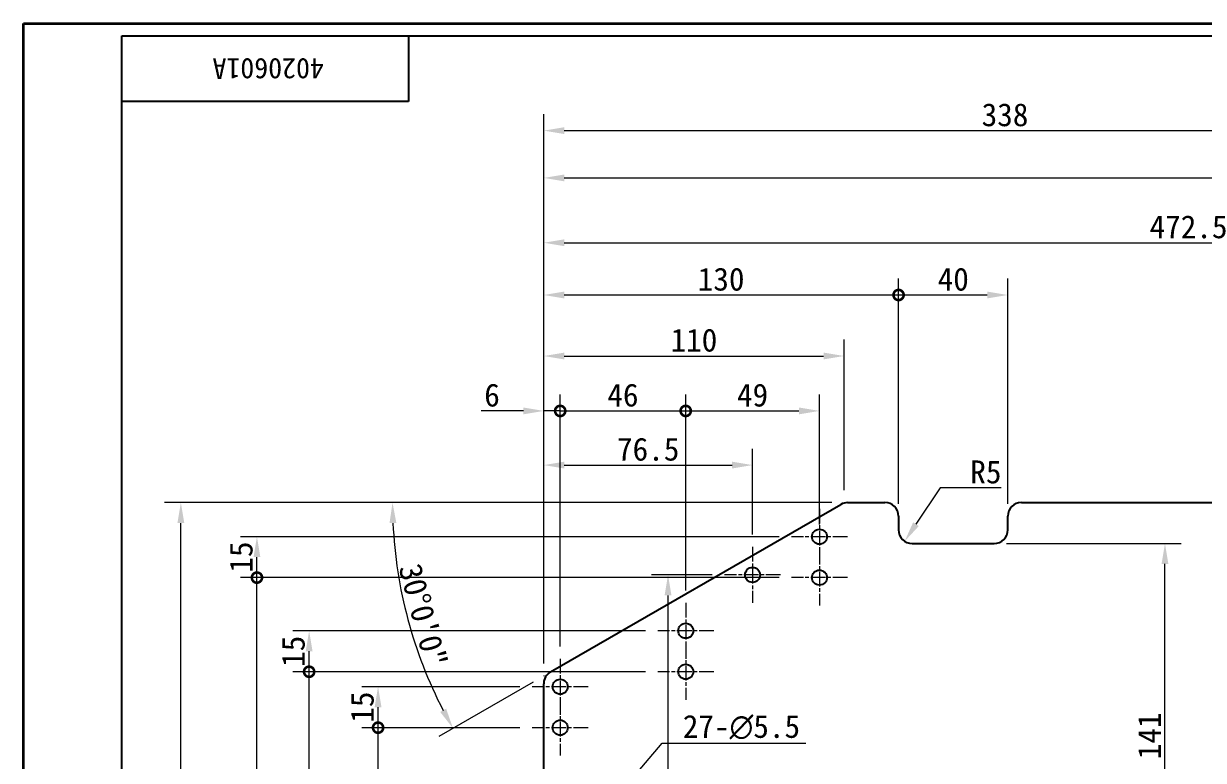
# Model space of a CAD drawing. Header units: millimetres. Extents: x 18 to 1244, y 16 to 875.
# Drawn here: x 18 to 450.3, y 604.4 to 874.5 of the extents above; entities that cross this region are included whole.
import ezdxf

# ---------------------------------------------------------------- set-up
doc = ezdxf.new("R2010")
doc.units = ezdxf.units.MM
doc.header["$LTSCALE"] = 3
doc.linetypes.add('CHAIN', pattern=[0.3543, 0.2362, -0.0295, 0.0591, -0.0295])
doc.linetypes.add('DOTTED', pattern=[0.0482, 0.0069, -0.0413])
for name, color, linetype, lineweight, true_color in [('中心标记 (ISO)', 1, 'CHAIN', 18, 0xff0000), ('尺寸 (ISO)', 7, 'Continuous', 18, 0x008000), ('符号 (ISO)', 7, 'Continuous', 18, 0x008000)]:
    doc.layers.add(name, color=color, linetype=linetype, lineweight=lineweight, true_color=true_color)
for name, color, linetype, lineweight in [('可见 (ISO)', 7, 'Continuous', 25), ('图框 (ISO)', 7, 'Continuous', 35), ('草图几何图元 (ISO)', 7, 'Continuous', 18)]:
    doc.layers.add(name, color=color, linetype=linetype, lineweight=lineweight)
doc.styles.add('文本样式74', font='SimSun.ttf')
doc.styles.add('最新国标', font='simfang.ttf')
doc.dimstyles.new('默认 (GB)', dxfattribs={"dimscale": 3, "dimtxt": 2.8, "dimasz": 2.5, "dimexe": 2, "dimexo": 1.5, "dimgap": 0.5, "dimtad": 1, "dimtoh": 1, "dimdsep": 46, "dimtxsty": '最新国标', "dimcen": 0.09, "dimdle": 10, "dimclrd": 256, "dimclre": 256, "dimclrt": 256, "dimaunit": 1, "dimadec": 3, "dimazin": 2, "dimtfac": 0.535714, "dimtmove": 0, "dimatfit": 3, "dimfxl": 0, "dimtolj": 1, "dimtzin": 0, "dimlwd": -1, "dimlwe": -1, "dimarcsym": 0})
doc.dimstyles.new('默认 (GB)$7', dxfattribs={"dimscale": 3, "dimtxt": 2.8, "dimasz": 2.5, "dimexe": 2, "dimexo": 1.5, "dimgap": 0.5, "dimtad": 1, "dimtoh": 1, "dimdsep": 46, "dimtxsty": '最新国标', "dimcen": 0.09, "dimdle": 10, "dimclrd": 256, "dimclre": 256, "dimclrt": 256, "dimaunit": 1, "dimadec": 3, "dimazin": 2, "dimtfac": 0.535714, "dimtmove": 0, "dimatfit": 3, "dimfxl": 0, "dimtolj": 1, "dimtzin": 0, "dimlwd": -1, "dimlwe": -1, "dimarcsym": 0})

# ---------------------------------------------------------------- blocks, each defined once
blk = doc.blocks.new('图框 最新国标')
at = {"layer": '图框 (ISO)'}
for p, q in [((6, 7), (6, 291.5)), ((6, 291.5), (414.5, 291.5))]:
    blk.add_line(p, q, dxfattribs=at)
at = {"layer": '图框 (ISO)', "color": 7, "linetype": 'Continuous', "lineweight": 25}
for p, q in [((18, 290), (413, 290)), ((18, 7), (18, 290)), ((18, 290), (413, 290)), ((53, 290), (53, 282)), ((53, 282), (18, 282))]:
    blk.add_line(p, q, dxfattribs=at)
at = {"layer": '图框 (ISO)', "style": '文本样式74'}
blk.add_attdef('零件代号_001', (42.68, 287.25), '', height=2.5, rotation=180, dxfattribs=at)
blk = doc.blocks.new('*D20')
at = {"layer": 'Defpoints', "color": 0, "transparency": 16777216}
for p in [(318.63, 752.66), (318.63, 698.93), (208.63, 635.42)]:
    blk.add_point(p, dxfattribs=at)
at = {"layer": '尺寸 (ISO)', "color": 116, "true_color": 0x00803f, "transparency": 16777216}
for p, q in [((208.63, 639.92), (208.63, 758.66)), ((318.63, 703.43), (318.63, 758.66)), ((216.13, 752.66), (311.13, 752.66))]:
    blk.add_line(p, q, dxfattribs=at)
for points in [[(216.13, 753.91), (216.13, 751.41), (208.63, 752.66)], [(311.13, 753.91), (311.13, 751.41), (318.63, 752.66)]]:
    blk.add_solid(points, dxfattribs=at)
at = {"layer": '尺寸 (ISO)', "transparency": 16777216, "insert": (263.63, 758.41), "char_height": 8.4, "attachment_point": 5, "style": '最新国标'}
blk.add_mtext('\\A1;110', dxfattribs=at)
blk = doc.blocks.new('*D21')
at = {"layer": 'Defpoints', "color": 0, "transparency": 16777216}
for p in [(314.13, 698.93), (318.63, 698.93), (155.7, 670.2), (208.63, 635.42)]:
    blk.add_point(p, dxfattribs=at)
at = {"layer": '尺寸 (ISO)', "color": 116, "true_color": 0x00803f, "transparency": 16777216}
for p, q in [((309.63, 698.93), (147.18, 698.93)), ((204.73, 633.17), (170.15, 613.21))]:
    blk.add_line(p, q, dxfattribs=at)
blk.add_arc((318.63, 698.93), 165.45, 182.5975, 207.4025, dxfattribs=at)
for points in [[(152.1, 691.41), (154.6, 691.46), (153.18, 698.93)], [(172.84, 623.39), (170.65, 622.19), (175.35, 616.21)]]:
    blk.add_solid(points, dxfattribs=at)
at = {"layer": '尺寸 (ISO)', "transparency": 16777216, "insert": (164.37, 657.6), "char_height": 8.4, "attachment_point": 5, "rotation": 285, "style": '最新国标'}
blk.add_mtext('\\A1;30°0\'0"', dxfattribs=at)
blk = doc.blocks.new('_DotSmall')
at = {"color": 0, "linetype": 'ByBlock', "const_width": 0.5}
blk.add_lwpolyline([(-0.0625, 0, 1), (0.0625, 0, 1)], format="xyb", close=True, dxfattribs=at)
blk = doc.blocks.new('*D22')
at = {"layer": 'Defpoints', "color": 0, "transparency": 16777216}
for p in [(214.63, 732.53), (214.63, 641.68), (208.63, 635.42)]:
    blk.add_point(p, dxfattribs=at)
at = {"layer": '尺寸 (ISO)', "color": 116, "true_color": 0x00803f, "transparency": 16777216}
for p, q in [((208.63, 639.92), (208.63, 738.53)), ((214.63, 646.18), (214.63, 738.53)), ((201.13, 732.53), (185.69, 732.53)), ((214.63, 732.53), (208.63, 732.53)), ((214.63, 732.53), (229.63, 732.53))]:
    blk.add_line(p, q, dxfattribs=at)
blk.add_solid([(201.13, 733.78), (201.13, 731.28), (208.63, 732.53)], dxfattribs=at)
at = {"layer": '尺寸 (ISO)', "color": 116, "true_color": 0x00803f, "transparency": 16777216, "xscale": 7.5, "yscale": 7.5, "zscale": 7.5, "rotation": 180}
blk.add_blockref('_DotSmall', (214.63, 732.53), dxfattribs=at)
at = {"layer": '尺寸 (ISO)', "transparency": 16777216, "insert": (189.66, 738.28), "char_height": 8.4, "attachment_point": 5, "style": '最新国标'}
blk.add_mtext('\\A1;6', dxfattribs=at)
blk = doc.blocks.new('*D23')
at = {"layer": 'Defpoints', "color": 0, "transparency": 16777216}
for p in [(260.63, 732.53), (260.63, 662.18), (214.63, 641.68)]:
    blk.add_point(p, dxfattribs=at)
at = {"layer": '尺寸 (ISO)', "color": 116, "true_color": 0x00803f, "transparency": 16777216}
for p, q in [((214.63, 646.18), (214.63, 738.53)), ((260.63, 666.68), (260.63, 738.53)), ((214.63, 732.53), (260.63, 732.53))]:
    blk.add_line(p, q, dxfattribs=at)
at = {"layer": '尺寸 (ISO)', "color": 116, "true_color": 0x00803f, "transparency": 16777216, "xscale": 7.5, "yscale": 7.5, "zscale": 7.5, "rotation": 180}
blk.add_blockref('_DotSmall', (214.63, 732.53), dxfattribs=at)
at = {"layer": '尺寸 (ISO)', "color": 116, "true_color": 0x00803f, "transparency": 16777216, "xscale": 7.5, "yscale": 7.5, "zscale": 7.5}
blk.add_blockref('_DotSmall', (260.63, 732.53), dxfattribs=at)
at = {"layer": '尺寸 (ISO)', "transparency": 16777216, "insert": (237.63, 738.28), "char_height": 8.4, "attachment_point": 5, "style": '最新国标'}
blk.add_mtext('\\A1;46', dxfattribs=at)
blk = doc.blocks.new('*D24')
at = {"layer": 'Defpoints', "color": 0, "transparency": 16777216}
for p in [(309.63, 732.53), (309.63, 686.43), (260.63, 662.18)]:
    blk.add_point(p, dxfattribs=at)
at = {"layer": '尺寸 (ISO)', "color": 116, "true_color": 0x00803f, "transparency": 16777216}
for p, q in [((260.63, 666.68), (260.63, 738.53)), ((309.63, 690.93), (309.63, 738.53)), ((260.63, 732.53), (302.13, 732.53))]:
    blk.add_line(p, q, dxfattribs=at)
blk.add_solid([(302.13, 733.78), (302.13, 731.28), (309.63, 732.53)], dxfattribs=at)
at = {"layer": '尺寸 (ISO)', "color": 116, "true_color": 0x00803f, "transparency": 16777216, "xscale": 7.5, "yscale": 7.5, "zscale": 7.5, "rotation": 180}
blk.add_blockref('_DotSmall', (260.63, 732.53), dxfattribs=at)
at = {"layer": '尺寸 (ISO)', "transparency": 16777216, "insert": (285.13, 738.28), "char_height": 8.4, "attachment_point": 5, "style": '最新国标'}
blk.add_mtext('\\A1;49', dxfattribs=at)
blk = doc.blocks.new('*D25')
at = {"layer": 'Defpoints', "color": 0, "transparency": 16777216}
for p in [(285.13, 712.68), (285.13, 682.68), (208.63, 635.42)]:
    blk.add_point(p, dxfattribs=at)
at = {"layer": '尺寸 (ISO)', "color": 116, "true_color": 0x00803f, "transparency": 16777216}
for p, q in [((208.63, 639.92), (208.63, 718.68)), ((285.13, 687.18), (285.13, 718.68)), ((216.13, 712.68), (277.63, 712.68))]:
    blk.add_line(p, q, dxfattribs=at)
for points in [[(216.13, 713.93), (216.13, 711.43), (208.63, 712.68)], [(277.63, 713.93), (277.63, 711.43), (285.13, 712.68)]]:
    blk.add_solid(points, dxfattribs=at)
at = {"layer": '尺寸 (ISO)', "transparency": 16777216, "insert": (246.88, 718.45), "char_height": 8.4, "attachment_point": 5, "style": '最新国标'}
blk.add_mtext('\\A1;76.5', dxfattribs=at)
blk = doc.blocks.new('*D26')
at = {"layer": 'Defpoints', "color": 0, "transparency": 16777216}
for p in [(338.63, 775.02), (338.63, 693.93), (208.63, 635.42)]:
    blk.add_point(p, dxfattribs=at)
at = {"layer": '尺寸 (ISO)', "color": 116, "true_color": 0x00803f, "transparency": 16777216}
for p, q in [((208.63, 639.92), (208.63, 781.02)), ((338.63, 698.43), (338.63, 781.02)), ((216.13, 775.02), (338.63, 775.02))]:
    blk.add_line(p, q, dxfattribs=at)
blk.add_solid([(216.13, 776.27), (216.13, 773.77), (208.63, 775.02)], dxfattribs=at)
at = {"layer": '尺寸 (ISO)', "color": 116, "true_color": 0x00803f, "transparency": 16777216, "xscale": 7.5, "yscale": 7.5, "zscale": 7.5}
blk.add_blockref('_DotSmall', (338.63, 775.02), dxfattribs=at)
at = {"layer": '尺寸 (ISO)', "transparency": 16777216, "insert": (273.6, 780.77), "char_height": 8.4, "attachment_point": 5, "style": '最新国标'}
blk.add_mtext('\\A1;130', dxfattribs=at)
blk = doc.blocks.new('*D27')
at = {"layer": 'Defpoints', "color": 0, "transparency": 16777216}
for p in [(378.63, 775.02), (338.63, 693.93), (378.63, 693.93)]:
    blk.add_point(p, dxfattribs=at)
at = {"layer": '尺寸 (ISO)', "color": 116, "true_color": 0x00803f, "transparency": 16777216}
for p, q in [((338.63, 698.43), (338.63, 781.02)), ((378.63, 698.43), (378.63, 781.02)), ((338.63, 775.02), (371.13, 775.02))]:
    blk.add_line(p, q, dxfattribs=at)
blk.add_solid([(371.13, 776.27), (371.13, 773.77), (378.63, 775.02)], dxfattribs=at)
at = {"layer": '尺寸 (ISO)', "color": 116, "true_color": 0x00803f, "transparency": 16777216, "xscale": 7.5, "yscale": 7.5, "zscale": 7.5, "rotation": 180}
blk.add_blockref('_DotSmall', (338.63, 775.02), dxfattribs=at)
at = {"layer": '尺寸 (ISO)', "transparency": 16777216, "insert": (358.66, 780.77), "char_height": 8.4, "attachment_point": 5, "style": '最新国标'}
blk.add_mtext('\\A1;40', dxfattribs=at)
blk = doc.blocks.new('*D28')
at = {"layer": 'Defpoints', "color": 0, "transparency": 16777216}
for p in [(147.89, 616.43), (204.38, 616.43), (213.63, 458.93)]:
    blk.add_point(p, dxfattribs=at)
at = {"layer": '尺寸 (ISO)', "color": 116, "true_color": 0x00803f, "transparency": 16777216}
for p, q in [((199.88, 616.43), (141.89, 616.43)), ((147.89, 466.43), (147.89, 616.43)), ((209.13, 458.93), (141.89, 458.93))]:
    blk.add_line(p, q, dxfattribs=at)
blk.add_solid([(146.64, 466.43), (149.14, 466.43), (147.89, 458.93)], dxfattribs=at)
at = {"layer": '尺寸 (ISO)', "color": 116, "true_color": 0x00803f, "transparency": 16777216, "xscale": 7.5, "yscale": 7.5, "zscale": 7.5, "rotation": 90}
blk.add_blockref('_DotSmall', (147.89, 616.43), dxfattribs=at)
at = {"layer": '尺寸 (ISO)', "transparency": 16777216, "insert": (142.12, 537.65), "char_height": 8.4, "attachment_point": 5, "rotation": 90, "style": '最新国标'}
blk.add_mtext('\\A1;157.5', dxfattribs=at)
blk = doc.blocks.new('*D29')
at = {"layer": 'Defpoints', "color": 0, "transparency": 16777216}
for p in [(147.89, 631.43), (204.38, 631.43), (204.38, 616.43)]:
    blk.add_point(p, dxfattribs=at)
at = {"layer": '尺寸 (ISO)', "color": 116, "true_color": 0x00803f, "transparency": 16777216}
for p, q in [((199.88, 631.43), (141.89, 631.43)), ((147.89, 616.43), (147.89, 623.93)), ((199.88, 616.43), (141.89, 616.43))]:
    blk.add_line(p, q, dxfattribs=at)
blk.add_solid([(146.64, 623.93), (149.14, 623.93), (147.89, 631.43)], dxfattribs=at)
at = {"layer": '尺寸 (ISO)', "color": 116, "true_color": 0x00803f, "transparency": 16777216, "xscale": 7.5, "yscale": 7.5, "zscale": 7.5, "rotation": 270}
blk.add_blockref('_DotSmall', (147.89, 616.43), dxfattribs=at)
at = {"layer": '尺寸 (ISO)', "transparency": 16777216, "insert": (142.14, 623.96), "char_height": 8.4, "attachment_point": 5, "rotation": 90, "style": '最新国标'}
blk.add_mtext('\\A1;15', dxfattribs=at)
blk = doc.blocks.new('*D30')
at = {"layer": 'Defpoints', "color": 0, "transparency": 16777216}
for p in [(122.63, 636.93), (250.38, 636.93), (213.63, 458.93)]:
    blk.add_point(p, dxfattribs=at)
at = {"layer": '尺寸 (ISO)', "color": 116, "true_color": 0x00803f, "transparency": 16777216}
for p, q in [((245.88, 636.93), (116.63, 636.93)), ((122.63, 466.43), (122.63, 636.93)), ((209.13, 458.93), (116.63, 458.93))]:
    blk.add_line(p, q, dxfattribs=at)
blk.add_solid([(121.38, 466.43), (123.88, 466.43), (122.63, 458.93)], dxfattribs=at)
at = {"layer": '尺寸 (ISO)', "color": 116, "true_color": 0x00803f, "transparency": 16777216, "xscale": 7.5, "yscale": 7.5, "zscale": 7.5, "rotation": 90}
blk.add_blockref('_DotSmall', (122.63, 636.93), dxfattribs=at)
at = {"layer": '尺寸 (ISO)', "transparency": 16777216, "insert": (116.88, 547.93), "char_height": 8.4, "attachment_point": 5, "rotation": 90, "style": '最新国标'}
blk.add_mtext('\\A1;178', dxfattribs=at)
blk = doc.blocks.new('*D31')
at = {"layer": 'Defpoints', "color": 0, "transparency": 16777216}
for p in [(122.63, 651.93), (250.38, 651.93), (250.38, 636.93)]:
    blk.add_point(p, dxfattribs=at)
at = {"layer": '尺寸 (ISO)', "color": 116, "true_color": 0x00803f, "transparency": 16777216}
for p, q in [((245.88, 651.93), (116.63, 651.93)), ((122.63, 636.93), (122.63, 644.43)), ((245.88, 636.93), (116.63, 636.93))]:
    blk.add_line(p, q, dxfattribs=at)
blk.add_solid([(121.38, 644.43), (123.88, 644.43), (122.63, 651.93)], dxfattribs=at)
at = {"layer": '尺寸 (ISO)', "color": 116, "true_color": 0x00803f, "transparency": 16777216, "xscale": 7.5, "yscale": 7.5, "zscale": 7.5, "rotation": 270}
blk.add_blockref('_DotSmall', (122.63, 636.93), dxfattribs=at)
at = {"layer": '尺寸 (ISO)', "transparency": 16777216, "insert": (116.88, 644.43), "char_height": 8.4, "attachment_point": 5, "rotation": 90, "style": '最新国标'}
blk.add_mtext('\\A1;15', dxfattribs=at)
blk = doc.blocks.new('*D33')
at = {"layer": 'Defpoints', "color": 0, "transparency": 16777216}
for p in [(254.14, 672.43), (274.88, 672.43), (254.14, 458.93)]:
    blk.add_point(p, dxfattribs=at)
at = {"layer": '尺寸 (ISO)', "color": 116, "true_color": 0x00803f, "transparency": 16777216}
for p, q in [((270.38, 672.43), (248.14, 672.43)), ((254.14, 466.43), (254.14, 664.93))]:
    blk.add_line(p, q, dxfattribs=at)
for points in [[(252.89, 664.93), (255.39, 664.93), (254.14, 672.43)], [(252.89, 466.43), (255.39, 466.43), (254.14, 458.93)]]:
    blk.add_solid(points, dxfattribs=at)
at = {"layer": '尺寸 (ISO)', "transparency": 16777216, "insert": (248.37, 565.68), "char_height": 8.4, "attachment_point": 5, "rotation": 90, "style": '最新国标'}
blk.add_mtext('\\A1;213.5', dxfattribs=at)
blk = doc.blocks.new('*D34')
at = {"layer": 'Defpoints', "color": 0, "transparency": 16777216}
for p in [(103.51, 671.43), (299.38, 671.43), (213.63, 458.93)]:
    blk.add_point(p, dxfattribs=at)
at = {"layer": '尺寸 (ISO)', "color": 116, "true_color": 0x00803f, "transparency": 16777216}
for p, q in [((294.88, 671.43), (97.51, 671.43)), ((103.51, 466.43), (103.51, 671.43)), ((209.13, 458.93), (97.51, 458.93))]:
    blk.add_line(p, q, dxfattribs=at)
blk.add_solid([(102.26, 466.43), (104.76, 466.43), (103.51, 458.93)], dxfattribs=at)
at = {"layer": '尺寸 (ISO)', "color": 116, "true_color": 0x00803f, "transparency": 16777216, "xscale": 7.5, "yscale": 7.5, "zscale": 7.5, "rotation": 90}
blk.add_blockref('_DotSmall', (103.51, 671.43), dxfattribs=at)
at = {"layer": '尺寸 (ISO)', "transparency": 16777216, "insert": (97.74, 565.15), "char_height": 8.4, "attachment_point": 5, "rotation": 90, "style": '最新国标'}
blk.add_mtext('\\A1;212.5', dxfattribs=at)
blk = doc.blocks.new('*D35')
at = {"layer": 'Defpoints', "color": 0, "transparency": 16777216}
for p in [(103.51, 686.43), (299.38, 686.43), (299.38, 671.43)]:
    blk.add_point(p, dxfattribs=at)
at = {"layer": '尺寸 (ISO)', "color": 116, "true_color": 0x00803f, "transparency": 16777216}
for p, q in [((294.88, 686.43), (97.51, 686.43)), ((103.51, 671.43), (103.51, 678.93)), ((294.88, 671.43), (97.51, 671.43))]:
    blk.add_line(p, q, dxfattribs=at)
blk.add_solid([(102.26, 678.93), (104.76, 678.93), (103.51, 686.43)], dxfattribs=at)
at = {"layer": '尺寸 (ISO)', "color": 116, "true_color": 0x00803f, "transparency": 16777216, "xscale": 7.5, "yscale": 7.5, "zscale": 7.5, "rotation": 270}
blk.add_blockref('_DotSmall', (103.51, 671.43), dxfattribs=at)
at = {"layer": '尺寸 (ISO)', "transparency": 16777216, "insert": (97.76, 678.96), "char_height": 8.4, "attachment_point": 5, "rotation": 90, "style": '最新国标'}
blk.add_mtext('\\A1;15', dxfattribs=at)
blk = doc.blocks.new('*D36')
at = {"layer": 'Defpoints', "color": 0, "transparency": 16777216}
for p in [(373.63, 683.93), (436.24, 683.93), (436.24, 542.93)]:
    blk.add_point(p, dxfattribs=at)
at = {"layer": '尺寸 (ISO)', "color": 116, "true_color": 0x00803f, "transparency": 16777216}
for p, q in [((378.13, 683.93), (442.24, 683.93)), ((436.24, 550.43), (436.24, 676.43))]:
    blk.add_line(p, q, dxfattribs=at)
for points in [[(434.99, 676.43), (437.49, 676.43), (436.24, 683.93)], [(434.99, 550.43), (437.49, 550.43), (436.24, 542.93)]]:
    blk.add_solid(points, dxfattribs=at)
at = {"layer": '尺寸 (ISO)', "transparency": 16777216, "insert": (430.54, 613.43), "char_height": 8.4, "attachment_point": 5, "rotation": 90, "style": '最新国标'}
blk.add_mtext('\\A1;141', dxfattribs=at)
blk = doc.blocks.new('*D37')
at = {"layer": 'Defpoints', "color": 0, "transparency": 16777216}
for p in [(546.63, 835.27), (546.63, 699.18), (208.63, 635.42)]:
    blk.add_point(p, dxfattribs=at)
at = {"layer": '尺寸 (ISO)', "color": 116, "true_color": 0x00803f, "transparency": 16777216}
for p, q in [((208.63, 639.92), (208.63, 841.27)), ((546.63, 703.68), (546.63, 841.27)), ((216.13, 835.27), (546.63, 835.27))]:
    blk.add_line(p, q, dxfattribs=at)
blk.add_solid([(216.13, 836.52), (216.13, 834.02), (208.63, 835.27)], dxfattribs=at)
at = {"layer": '尺寸 (ISO)', "color": 116, "true_color": 0x00803f, "transparency": 16777216, "xscale": 7.5, "yscale": 7.5, "zscale": 7.5}
blk.add_blockref('_DotSmall', (546.63, 835.27), dxfattribs=at)
at = {"layer": '尺寸 (ISO)', "transparency": 16777216, "insert": (377.63, 841.02), "char_height": 8.4, "attachment_point": 5, "style": '最新国标'}
blk.add_mtext('\\A1;338', dxfattribs=at)
blk = doc.blocks.new('*D52')
at = {"layer": 'Defpoints', "color": 0, "transparency": 16777216}
for p in [(786.13, 817.93), (786.13, 638.18), (208.63, 635.42)]:
    blk.add_point(p, dxfattribs=at)
at = {"layer": '尺寸 (ISO)', "color": 116, "true_color": 0x00803f, "transparency": 16777216}
for p, q in [((208.63, 639.92), (208.63, 823.93)), ((786.13, 642.68), (786.13, 823.93)), ((216.13, 817.93), (778.63, 817.93))]:
    blk.add_line(p, q, dxfattribs=at)
for points in [[(216.13, 819.18), (216.13, 816.68), (208.63, 817.93)], [(778.63, 819.18), (778.63, 816.68), (786.13, 817.93)]]:
    blk.add_solid(points, dxfattribs=at)
at = {"layer": '尺寸 (ISO)', "transparency": 16777216, "insert": (497.38, 823.71), "char_height": 8.4, "attachment_point": 5, "style": '最新国标'}
blk.add_mtext('\\A1;577.5', dxfattribs=at)
blk = doc.blocks.new('*D55')
at = {"layer": 'Defpoints', "color": 0, "transparency": 16777216}
for p in [(681.13, 794.18), (681.13, 638.18), (208.63, 635.42)]:
    blk.add_point(p, dxfattribs=at)
at = {"layer": '尺寸 (ISO)', "color": 116, "true_color": 0x00803f, "transparency": 16777216}
for p, q in [((208.63, 639.92), (208.63, 800.18)), ((681.13, 642.68), (681.13, 800.18)), ((216.13, 794.18), (673.63, 794.18))]:
    blk.add_line(p, q, dxfattribs=at)
for points in [[(216.13, 795.43), (216.13, 792.93), (208.63, 794.18)], [(673.63, 795.43), (673.63, 792.93), (681.13, 794.18)]]:
    blk.add_solid(points, dxfattribs=at)
at = {"layer": '尺寸 (ISO)', "transparency": 16777216, "insert": (444.88, 799.95), "char_height": 8.4, "attachment_point": 5, "style": '最新国标'}
blk.add_mtext('\\A1;472.5', dxfattribs=at)
blk = doc.blocks.new('*D64')
at = {"layer": 'Defpoints', "color": 0, "transparency": 16777216}
for p in [(343.63, 688.93), (340.87, 684.76)]:
    blk.add_point(p, dxfattribs=at)
at = {"layer": '尺寸 (ISO)', "color": 116, "true_color": 0x00803f, "transparency": 16777216}
for p, q in [((353.83, 704.36), (345.01, 691.02)), ((376.19, 704.36), (353.83, 704.36))]:
    blk.add_line(p, q, dxfattribs=at)
blk.add_solid([(343.97, 691.71), (346.05, 690.33), (340.87, 684.76)], dxfattribs=at)
at = {"layer": '尺寸 (ISO)', "transparency": 16777216, "insert": (370.62, 710.11), "char_height": 8.4, "attachment_point": 5, "style": '最新国标'}
blk.add_mtext('\\A1;R5', dxfattribs=at)
blk = doc.blocks.new('*D65')
at = {"layer": 'Defpoints', "color": 0, "transparency": 16777216}
for p in [(75.63, 698.93), (318.63, 698.93), (213.63, 458.93)]:
    blk.add_point(p, dxfattribs=at)
at = {"layer": '尺寸 (ISO)', "color": 116, "true_color": 0x00803f, "transparency": 16777216}
for p, q in [((314.13, 698.93), (69.63, 698.93)), ((75.63, 466.43), (75.63, 691.43)), ((209.13, 458.93), (69.63, 458.93))]:
    blk.add_line(p, q, dxfattribs=at)
for points in [[(74.38, 691.43), (76.88, 691.43), (75.63, 698.93)], [(74.38, 466.43), (76.88, 466.43), (75.63, 458.93)]]:
    blk.add_solid(points, dxfattribs=at)
at = {"layer": '尺寸 (ISO)', "transparency": 16777216, "insert": (69.88, 578.93), "char_height": 8.4, "attachment_point": 5, "rotation": 90, "style": '最新国标'}
blk.add_mtext('\\A1;240', dxfattribs=at)

msp = doc.modelspace()

# ---------------------------------------------------------------- linework, layer by layer
at = {"layer": '中心标记 (ISO)', "ltscale": 7.593151}
for p, q in [((309.6306, 696.6827), (309.6306, 676.1827)), ((319.8806, 686.4327), (299.3806, 686.4327)), ((285.1306, 682.6827), (285.1306, 662.1827)), ((309.6306, 681.6827), (309.6306, 661.1827)), ((295.3806, 672.4327), (274.8806, 672.4327)), ((319.8806, 671.4327), (299.3806, 671.4327)), ((260.6306, 662.1827), (260.6306, 641.6827)), ((270.8806, 651.9327), (250.3806, 651.9327)), ((260.6306, 647.1827), (260.6306, 626.6827)), ((214.6306, 641.6827), (214.6306, 621.1827)), ((270.8806, 636.9327), (250.3806, 636.9327)), ((224.8806, 631.4327), (204.3806, 631.4327)), ((214.6306, 626.6827), (214.6306, 606.1827)), ((224.8806, 616.4327), (204.3806, 616.4327))]:
    msp.add_line(p, q, dxfattribs=at)
at = {"layer": '可见 (ISO)'}
for p, q in [((211.1306, 636.8676), (317.4704, 698.2629)), ((319.9704, 698.9327), (333.6306, 698.9327)), ((383.6306, 698.9327), (1016.6306, 698.9327)), ((338.6306, 693.9327), (338.6306, 688.9327)), ((378.6306, 688.9327), (378.6306, 693.9327)), ((343.6306, 683.9327), (373.6306, 683.9327)), ((208.6306, 463.9327), (208.6306, 632.5375))]:
    msp.add_line(p, q, dxfattribs=at)
for centre in [(309.6306, 686.4327), (285.1306, 672.4327), (309.6306, 671.4327), (260.6306, 651.9327), (260.6306, 636.9327), (214.6306, 631.4327), (214.6306, 616.4327)]:
    msp.add_circle(centre, 2.75, dxfattribs=at)
for centre, start, end in [((319.9704, 693.9327), 90, 120), ((333.6306, 693.9327), 0, 90), ((383.6306, 693.9327), 90, 180), ((343.6306, 688.9327), 180, 270), ((373.6306, 688.9327), 270, 0), ((213.6306, 632.5375), 120, 180)]:
    msp.add_arc(centre, 5, start, end, dxfattribs=at)
at = {"layer": '草图几何图元 (ISO)', "linetype": 'DOTTED', "ltscale": 13.110491}
msp.add_line((208.6306, 635.4242), (318.6306, 698.9327), dxfattribs=at)
at = {"layer": '草图几何图元 (ISO)', "linetype": 'DOTTED', "ltscale": 14.124953}
msp.add_line((326.8005, 698.9327), (318.6306, 698.9327), dxfattribs=at)
at = {"layer": '草图几何图元 (ISO)', "linetype": 'DOTTED', "ltscale": 13.399505}
msp.add_line((208.6306, 623.7988), (208.6306, 635.4242), dxfattribs=at)

# ---------------------------------------------------------------- block references
at = {"xscale": 3, "yscale": 3, "zscale": 3}
msp.add_blockref('图框 最新国标', (0, 0), dxfattribs=at).add_auto_attribs({'零件代号_001': '4020601A'})

# ---------------------------------------------------------------- texts
at = {"layer": '符号 (ISO)', "insert": (259.555, 612.1442), "char_height": 8.4, "width": 47.611226, "attachment_point": 7, "line_spacing_factor": 0.49, "style": '最新国标'}
msp.add_mtext('27-\\fAIGDT|b0|i0;{\\H8.4000;n}\\fFangSong|b0|i0;{\\H8.4000;5.5}', dxfattribs=at)

# ---------------------------------------------------------------- dimensions: what is measured, and where the dimension line sits
at = {"layer": '尺寸 (ISO)', "color": 116, "true_color": 0x00803f}
for base, p1, p2, angle, override, picture, middle in [((546.6306, 835.2676), (208.6306, 635.4242), (546.6306, 699.1827), 180, {"dimgap": 0.5, "dimtoh": 0, "dimdec": 2, "dimblk2": 'DotSmall', "dimsah": 1, "dimdle": 0, "dimtol": 0, "dimlim": 0, "dimtp": 0, "dimtm": 0, "dimtdec": 2, "dimtofl": 0, "dimatfit": 1}, '*D37', (377.6306, 835.2676)), ((786.1306, 817.933), (208.6306, 635.4242), (786.1306, 638.1827), 180, {"dimgap": 0.5, "dimtoh": 0, "dimdec": 2, "dimtol": 0, "dimlim": 0, "dimtp": 0, "dimtm": 0, "dimtdec": 2, "dimtofl": 0, "dimatfit": 1}, '*D52', (497.3806, 817.933)), ((681.1306, 794.1827), (208.6306, 635.4242), (681.1306, 638.1827), 180, {"dimgap": 0.5, "dimtoh": 0, "dimdec": 2, "dimtol": 0, "dimlim": 0, "dimtp": 0, "dimtm": 0, "dimtdec": 2, "dimtofl": 0, "dimatfit": 1}, '*D55', (444.8806, 794.1827)), ((338.6306, 775.0192), (208.6306, 635.4242), (338.6306, 693.9327), 180, {"dimgap": 0.5, "dimtoh": 0, "dimdec": 2, "dimblk2": 'DotSmall', "dimsah": 1, "dimdle": 0, "dimtol": 0, "dimlim": 0, "dimtp": 0, "dimtm": 0, "dimtdec": 2, "dimtofl": 0, "dimatfit": 1}, '*D26', (273.6006, 775.0192)), ((378.6306, 775.0192), (338.6306, 693.9327), (378.6306, 693.9327), 180, {"dimgap": 0.5, "dimtoh": 0, "dimdec": 2, "dimblk1": 'DotSmall', "dimsah": 1, "dimdle": 0, "dimtol": 0, "dimlim": 0, "dimtp": 0, "dimtm": 0, "dimtdec": 2, "dimtofl": 0, "dimatfit": 1}, '*D27', (358.6606, 775.0192)), ((318.6306, 752.6586), (208.6306, 635.4242), (318.6306, 698.9327), 180, {"dimgap": 0.5, "dimtoh": 0, "dimdec": 2, "dimtol": 0, "dimlim": 0, "dimtp": 0, "dimtm": 0, "dimtdec": 2, "dimtofl": 0, "dimatfit": 1}, '*D20', (263.6306, 752.6586)), ((214.6306, 732.534), (208.6306, 635.4242), (214.6306, 641.6827), 180, {"dimgap": 0.5, "dimtoh": 0, "dimdec": 2, "dimblk2": 'DotSmall', "dimsah": 1, "dimdle": 0, "dimtol": 0, "dimlim": 0, "dimtp": 0, "dimtm": 0, "dimtdec": 2, "dimtofl": 1, "dimatfit": 1}, '*D22', (189.6586, 732.534)), ((260.6306, 732.534), (214.6306, 641.6827), (260.6306, 662.1827), 180, {"dimgap": 0.5, "dimtoh": 0, "dimdec": 2, "dimblk1": 'DotSmall', "dimblk2": 'DotSmall', "dimsah": 1, "dimdle": 0, "dimtol": 0, "dimlim": 0, "dimtp": 0, "dimtm": 0, "dimtdec": 2, "dimtofl": 0, "dimatfit": 1}, '*D23', (237.6306, 732.534)), ((309.6306, 732.534), (260.6306, 662.1827), (309.6306, 686.4327), 180, {"dimgap": 0.5, "dimtoh": 0, "dimdec": 2, "dimblk1": 'DotSmall', "dimsah": 1, "dimdle": 0, "dimtol": 0, "dimlim": 0, "dimtp": 0, "dimtm": 0, "dimtdec": 2, "dimtofl": 0, "dimatfit": 1}, '*D24', (285.1306, 732.534)), ((285.1306, 712.6827), (208.6306, 635.4242), (285.1306, 682.6827), 180, {"dimgap": 0.5, "dimtoh": 0, "dimdec": 2, "dimtol": 0, "dimlim": 0, "dimtp": 0, "dimtm": 0, "dimtdec": 2, "dimtofl": 0, "dimatfit": 1}, '*D25', (246.8806, 712.6827)), ((75.6306, 698.9327), (213.6306, 458.9327), (318.6306, 698.9327), 90, {"dimgap": 0.5, "dimtoh": 0, "dimdec": 2, "dimtol": 0, "dimlim": 0, "dimtp": 0, "dimtm": 0, "dimtdec": 2, "dimtofl": 0, "dimatfit": 1}, '*D65', (75.6306, 578.9327)), ((103.5082, 686.4327), (299.3806, 671.4327), (299.3806, 686.4327), 90, {"dimgap": 0.5, "dimtoh": 0, "dimdec": 2, "dimblk1": 'DotSmall', "dimsah": 1, "dimdle": 0, "dimtol": 0, "dimlim": 0, "dimtp": 0, "dimtm": 0, "dimtdec": 2, "dimtofl": 1, "dimatfit": 1}, '*D35', (103.5082, 678.9627)), ((436.2389, 683.9327), (436.2389, 542.9327), (373.6306, 683.9327), 270, {"dimgap": 0.5, "dimtoh": 0, "dimdec": 2, "dimse1": 1, "dimtol": 0, "dimlim": 0, "dimtp": 0, "dimtm": 0, "dimtdec": 2, "dimtofl": 0, "dimatfit": 1}, '*D36', (436.2389, 613.4327)), ((103.5082, 671.4327), (213.6306, 458.9327), (299.3806, 671.4327), 90, {"dimgap": 0.5, "dimtoh": 0, "dimdec": 2, "dimblk2": 'DotSmall', "dimsah": 1, "dimdle": 0, "dimtol": 0, "dimlim": 0, "dimtp": 0, "dimtm": 0, "dimtdec": 2, "dimtofl": 0, "dimatfit": 1}, '*D34', (103.5082, 565.1527)), ((254.1419, 672.4327), (254.1419, 458.9327), (274.8806, 672.4327), 90, {"dimgap": 0.5, "dimtoh": 0, "dimdec": 2, "dimse1": 1, "dimtol": 0, "dimlim": 0, "dimtp": 0, "dimtm": 0, "dimtdec": 2, "dimtofl": 0, "dimatfit": 1}, '*D33', (254.1419, 565.6827)), ((122.6306, 651.9327), (250.3806, 636.9327), (250.3806, 651.9327), 90, {"dimgap": 0.5, "dimtoh": 0, "dimdec": 2, "dimblk1": 'DotSmall', "dimsah": 1, "dimdle": 0, "dimtol": 0, "dimlim": 0, "dimtp": 0, "dimtm": 0, "dimtdec": 2, "dimtofl": 1, "dimatfit": 1}, '*D31', (122.6306, 644.4327)), ((122.6306, 636.9327), (213.6306, 458.9327), (250.3806, 636.9327), 90, {"dimgap": 0.5, "dimtoh": 0, "dimdec": 2, "dimblk2": 'DotSmall', "dimsah": 1, "dimdle": 0, "dimtol": 0, "dimlim": 0, "dimtp": 0, "dimtm": 0, "dimtdec": 2, "dimtofl": 0, "dimatfit": 1}, '*D30', (122.6306, 547.9327)), ((147.8897, 631.4327), (204.3806, 616.4327), (204.3806, 631.4327), 90, {"dimgap": 0.5, "dimtoh": 0, "dimdec": 2, "dimblk1": 'DotSmall', "dimsah": 1, "dimdle": 0, "dimtol": 0, "dimlim": 0, "dimtp": 0, "dimtm": 0, "dimtdec": 2, "dimtofl": 1, "dimatfit": 1}, '*D29', (147.8897, 623.9627)), ((147.8897, 616.4327), (213.6306, 458.9327), (204.3806, 616.4327), 90, {"dimgap": 0.5, "dimtoh": 0, "dimdec": 2, "dimblk2": 'DotSmall', "dimsah": 1, "dimdle": 0, "dimtol": 0, "dimlim": 0, "dimtp": 0, "dimtm": 0, "dimtdec": 2, "dimtofl": 0, "dimatfit": 1}, '*D28', (147.8897, 537.6527))]:
    dim = msp.add_linear_dim(base=base, p1=p1, p2=p2, angle=angle, dimstyle='默认 (GB)', override=override, dxfattribs=at)
    dim.commit()
    dim.dimension.update_dxf_attribs({"geometry": picture, "text_midpoint": middle, "dimtype": 160})
dim = msp.add_radius_dim(center=(343.6306, 688.9327), mpoint=(340.8723, 684.7624), dimstyle='默认 (GB)', override={"dimgap": 0.5, "dimtih": 1, "dimdec": 2, "dimlfac": 1, "dimcen": 0, "dimtol": 0, "dimlim": 0, "dimtp": 0, "dimtm": 0, "dimtdec": 2}, dxfattribs=at)
dim.commit()
dim.dimension.update_dxf_attribs({"geometry": '*D64', "text_midpoint": (370.6221, 704.3595), "dimtype": 164})
dim = msp.add_angular_dim_3p(base=(155.6976, 670.2032), center=(318.6306, 698.9327), p1=(314.1306, 698.9327), p2=(208.6306, 635.4242), dimstyle='默认 (GB)', override={"dimgap": 0.5, "dimtoh": 0, "dimtol": 0, "dimlim": 0, "dimtp": 0, "dimtm": 0, "dimtdec": 2}, dxfattribs=at)
dim.commit()
dim.dimension.update_dxf_attribs({"geometry": '*D21', "text_midpoint": (158.8215, 656.112), "dimtype": 165})

# ---------------------------------------------------------------- leaders
at = {"layer": '符号 (ISO)', "annotation_type": 0, "has_hookline": 1, "hookline_direction": 0, "text_width": 45.1469}
msp.add_leader([(238.304, 594.615), (252.055, 610.7442), (259.555, 610.7442)], dimstyle='默认 (GB)$7', override={"dimgap": 0, "dimtad": 1}, dxfattribs=at)

doc.saveas('drawing.dxf')
